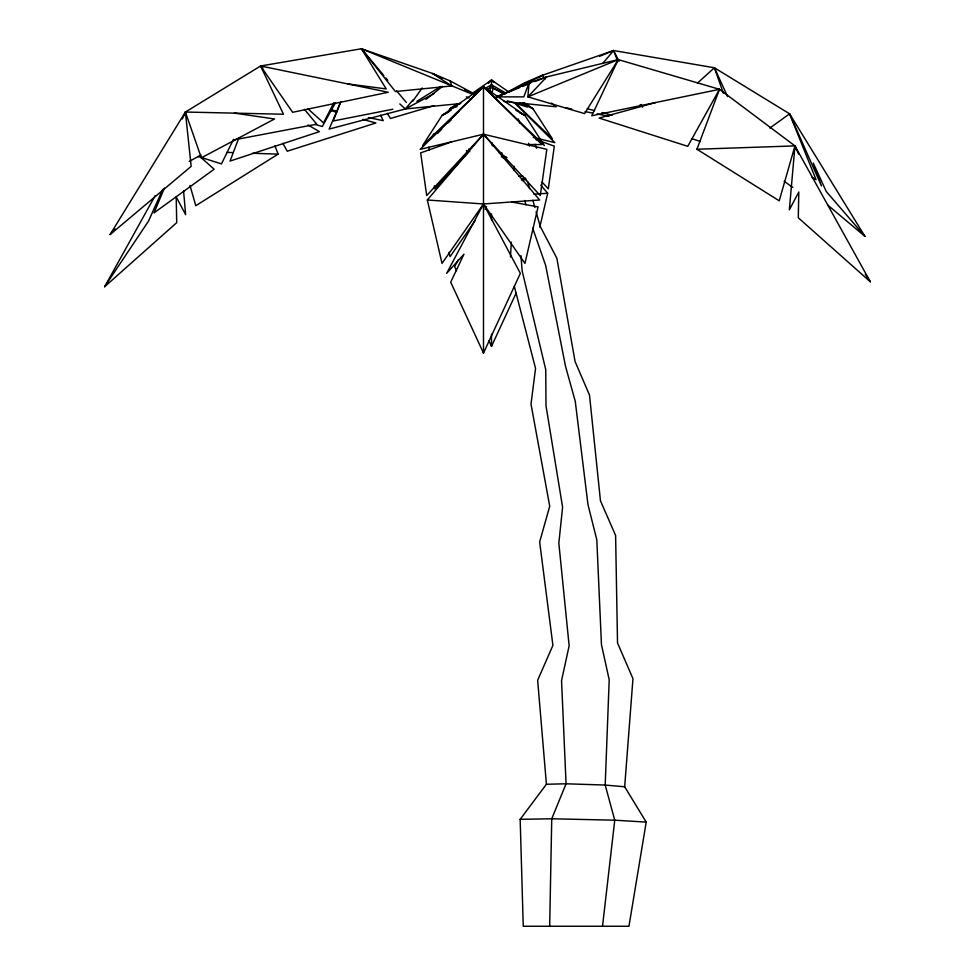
<?xml version="1.0" encoding="UTF-8"?>
<svg xmlns="http://www.w3.org/2000/svg" width="975" height="975" viewBox="0 0 975 975"><rect width="100%" height="100%" fill="white"/><g stroke="black" fill="none" stroke-linecap="round" stroke-linejoin="round"><path stroke-width="1.46" d="M549.668 926.25L551.74 818.781L566.061 783.79L561.551 680.611L569.144 645.779L558.833 543.124L562.599 507.195L546 405.795L545.756 369.696L522.137 270.806L520.979 255.706M510.473 256.998L511.327 242.178M514.337 286.431L535.555 368.428L531.009 404.125L549.729 506.208L539.65 541.929L552.91 645.352L537.652 680.306L546.414 784.253L520.175 819.305L523.246 926.25L628.96 926.25L646.206 822.108L624.682 786.776L632.958 678.685L617.528 642.964L615.603 535.421L600.466 500.821L589.497 395.058L575.055 361.481L556.883 258.302L540.174 226.31L536.104 211.819M529.047 82.899L527.889 96.854L584.549 113.612L618.247 59.597L719.501 89.322L794.954 145.897L870.346 281.812L798.281 217.754L798.805 192.026L789.348 209.808L794.954 145.897L696.918 149.236L719.501 89.322L591.776 115.745L618.247 59.597L546.707 76.903L529.047 82.899L496.275 96.891L523.794 96.866L529.047 82.899L530.644 83.18M602.526 926.25L614.762 820.182L605.195 785.058L609.204 679.794L601.453 644.597L596.81 539.87L587.962 504.502L575.25 401.249L565.5 366.222L545.683 265.517L532.679 228.15M491.778 94.636L493.106 87.994L491.51 84.801L491.51 80.023L508.584 91.845M539.809 227.151L547.682 193.245L540.784 185.165M798.659 154.16L794.954 145.897L779.22 200.801L696.918 149.236M238.704 138.316L230.039 161.07L319.422 131.637L308.027 124.971M340.433 102.558L333.243 120.973L392.888 109.224M184.263 114.843L185.396 112.04L260.593 65.995L361.433 48.75L432.595 73.491L450.17 80.925L474.923 94.246M164.422 188.053L154.001 212.903L214.147 169.223L200.765 157.341M340.897 101.595L329.148 129.078L405.332 108.956L460.748 103.545M182.325 118.974L185.396 112.04L283.481 114.233L260.593 65.995L388.257 92.259L292.634 112.308L260.593 65.995L262.848 68.031M162.74 189.394L148.517 221.106L104.654 286.711L176.719 222.653L176.195 196.926L185.652 214.707L183.568 190.929M511.582 201.983L538.066 206.883L524.952 263.384L483.49 203.97L446.648 273.353L463.978 254.195L450.706 282.153L483.49 353.084L520.345 273.353L483.49 203.97L427.318 199.985L442.028 263.384L483.49 203.97L539.663 199.985L483.49 134.209L420.176 149.358L483.49 86.763L524.952 115.464L544.342 145.519L483.49 86.763L442.028 115.464L422.65 145.519L483.49 86.763L541.954 144.556L526.744 144.556M488.962 340.848L491.51 346.344L516.092 293.146M233.488 139.303L221.483 163.885L198.01 156.463M505.757 93.027L491.51 84.801L489.913 87.994L487.256 89.383M333.877 102.667L323.542 122.887L307.795 108.664M458.201 259.947L454.655 266.614L456.556 270.745M485.123 209.247L486.549 206.578M104.654 286.711L155.159 195.658M335.485 102.753L322.286 126.494L315.059 124.398M719.501 89.322L687.741 146.311L599.113 118.072L655.639 102.533M185.396 112.04L191.173 166.372L110.065 234.585L185.396 112.04L201.325 157.828L274.536 118.974L234.439 113.137M433.887 133.77L430.658 138.779L458.908 111.503M448.427 111.235L450.048 108.725L457.36 103.667M475.093 220.752L450.048 256.644L449.036 252.293M412.742 101.181L422.236 87.945M602.818 63.387L613.567 50.529L714.407 67.775L789.604 113.819L864.935 236.364L827.86 205.177M399.811 103.911L405.332 108.956L412.986 99.913M427.318 199.985L483.49 134.209L546.817 149.358L540.284 195.573L483.49 134.209L426.697 195.573L420.676 152.88L451.839 141.777M110.065 234.585L115.026 228.832M467.756 153.124L434.716 188.833L434.289 185.847M437.373 133.526L441.712 129.248M448.207 122.826L451.449 119.62M490.425 81.096L488.256 83.228L491.51 80.023L493.679 82.119M697.539 83.021L714.407 67.775L727.582 96.574M425.941 99.426L442.589 86.361M769.884 128.054L789.604 113.819L821.486 185.969L813.296 163.105L826.288 191.527L864.935 236.364M471.997 93.527L491.51 80.023L493.655 82.144M538.59 77.768L542.405 75.282L613.567 50.529L619.076 61.315M274.938 145.775L278.082 154.135L195.78 205.701L189.991 185.469M416.886 101.303L440.944 86.397M501.308 156.951L503.892 155.439M521.381 179.741L524.977 177.633M457.19 106.531L450.048 108.725L459.115 103.496M485.026 88.542L491.51 84.801M451.096 110.236L442.028 115.464L448.671 112.015M189.211 161.436L201.057 154.988M497.469 97.427L524.83 82.704L542.405 75.282L545.001 78.89M405.332 108.956L433.948 93.649M450.048 108.725L459.347 103.886M508.682 92.186L542.405 75.282M497.737 97.549L500.467 96.208M618.247 59.597L527.889 96.854L546.707 76.903L534.666 81.607M503.222 157.706L505.964 156.573M522.173 180.643L526.171 178.998M599.686 56.257L613.567 50.529L617.431 60.45M496.275 96.891L519.651 87.567M522.393 86.47L529.279 83.728M434.033 105.629L390.451 118.511L387.246 113.368M234.585 139.778L316.741 124.178L304.407 109.31M450.17 80.925L451.669 85.946L395.423 91.54L361.433 48.75L472.851 94.465M534.02 194.22L547.682 193.245M546.414 784.253L566.061 783.79L605.195 785.058L624.682 786.776M520.175 819.305L551.74 818.781L614.762 820.182L646.206 822.108M505.062 94.209L493.106 87.994L489.913 87.994L490.705 91.979M499.31 153.16L502.125 153.16M502.722 157.597L507.024 157.597M518.578 176.231L522.978 176.231M226.809 152.393L232.842 152.588M252.44 153.258L278.082 154.135M504.16 101.449L556.201 106.799L551.436 103.07M347.783 83.935L386.197 88.92L361.433 48.75M565.707 107.786L571.679 108.956M585.097 111.601L592.556 113.063M597.029 113.953L608.961 116.293M331.244 109.895L337.179 111.126M368.367 117.573L383.224 120.644L380.64 115.172M639.71 105.142L642.647 105.763M533.24 137.451L554.824 142.618L515.117 103.362M587.255 108.7L594.579 110.638M601.904 112.564L612.154 115.282M330.952 110.626L336.753 112.222M362.846 119.389L375.887 122.984L287.259 151.21L282.835 143.252M507.39 100.852L527.597 107.079L519.638 102.667M691.616 138.608L700.269 141.448M535.909 139.583L554.324 146.14L548.303 188.833L542.1 182.13M466.355 96.854L469.097 97.951M524.83 82.704L526.463 83.484M464.953 89.737L473.168 93.758M436.581 75.55L432.595 73.491L451.669 85.946M439.237 76.915L441.894 78.28M522.344 103.204L532.972 108.725L552.35 138.779L515.409 103.106M519.638 112.698L524.952 115.464L515.885 110.236M812.102 177.523L816.051 179.668L789.604 113.819M493.106 87.994L503.709 93.868M522.6 102.741L532.972 108.725L524.428 102.814M784.18 181.252L792.773 187.493M362.408 49.92L383.894 75.623M385.844 77.963L387.806 80.291M396.593 90.809L406.356 102.497M865.288 274.243L870.346 281.812M641.123 104.447L642.501 107.14M794.954 145.897L796.685 150.028M535.031 144.288L536.689 148.273M518.164 118.901L519.87 123.021M468.634 149.053L469.767 151.795M466.525 150.467L467.61 153.099M714.407 67.775L723.413 93.32M528.633 143.264L529.462 146.128M524.696 200.472L525.964 204.848M527.56 181.411L529.596 188.65M532.85 200.241L534.885 207.48M428.817 147.091L429.244 150.065M514.191 166.201L514.191 170.503M492.265 142.935L492.265 145.86M491.51 213.976L491.51 220.058M491.51 334.169L491.51 346.344M483.49 86.763L483.49 353.084"/></g></svg>
